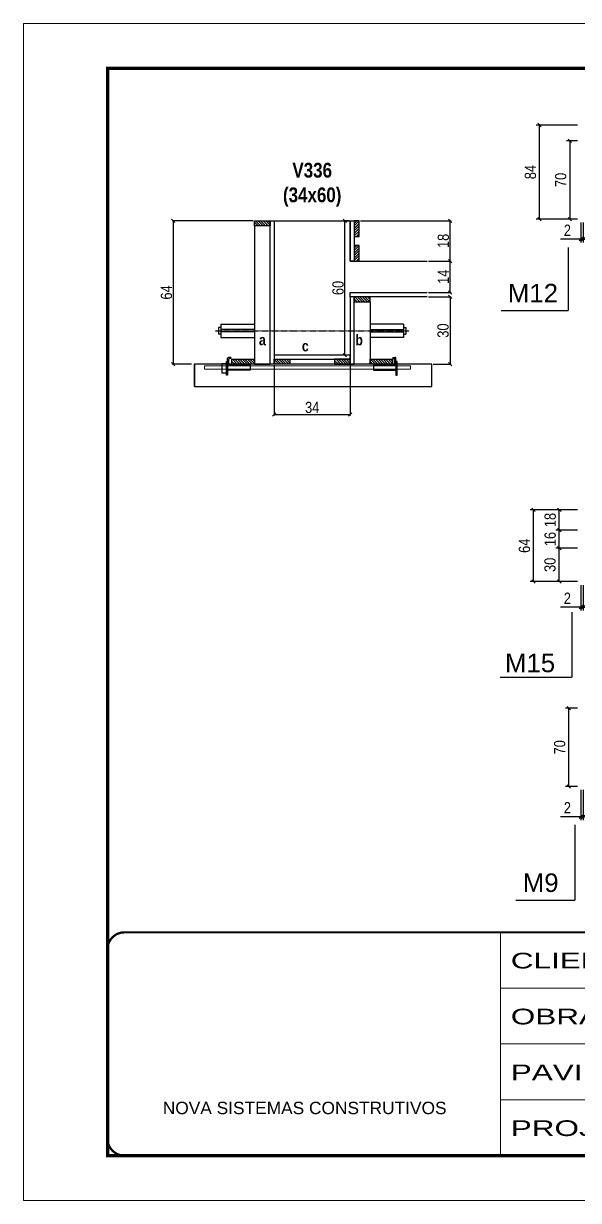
# Model space of a CAD drawing. Extents: x 13154 to 22413, y 1253 to 30260.
# Drawn here: x 17923 to 18418, y 21928 to 22978 of the extents above; entities that cross this region are included whole.
import ezdxf

# ---------------------------------------------------------------- set-up
doc = ezdxf.new("R2010")
doc.units = 0
for name, pattern in [('CONTINUO', [0]), ('DASHED', [0.75, 0.5, -0.25]), ('HIDDEN', [0.375, 0.25, -0.125])]:
    doc.linetypes.add(name, pattern=pattern)
for name, color, linetype in [('barrote', 251, 'Continuous'), ('COTA', 241, 'Continuous'), ('detalhes', 4, 'Continuous'), ('NOMENCLATURA', 7, 'Continuous'), ('Painéis', 200, 'Continuous'), ('presilha', 1, 'Continuous'), ('SARR_2.2x10', 60, 'Continuous'), ('SARR_2.2x7', 40, 'Continuous'), ('SARR_3.5x7', 81, 'Continuous'), ('TENSOR', 3, 'Continuous')]:
    doc.layers.add(name, color=color, linetype=linetype)
for name, color, linetype, lineweight in [('CONCRETO', 251, 'Continuous', 25), ('Folhas', 255, 'Continuous', 9), ('SARRAFO DE PRESSAO', 251, 'DASHED', 9), ('SCO-___-LAJ', 2, 'Continuous', 0)]:
    doc.layers.add(name, color=color, linetype=linetype, lineweight=lineweight)
doc.styles.add('ARIAL', font='arial.ttf')
doc.styles.add('COTA TECNICA', font='techl___.ttf', dxfattribs={"height": 10})
doc.styles.add('COTA TECNICA 2X', font='techl___.ttf', dxfattribs={"height": 10})
doc.styles.get("Standard").update_dxf_attribs({"font": 'arial.ttf'})
doc.styles.add('TECNICA', font='techb___.ttf', dxfattribs={"height": 10})
doc.styles.add('Tecnologia', font='')
doc.styles.get('Tecnologia').set_extended_font_data('Forgotten Futurist')
doc.dimstyles.new('PAINEL', dxfattribs={"dimtxt": 10, "dimasz": 3, "dimexe": 3, "dimexo": 3, "dimgap": 3, "dimtad": 1, "dimdec": 1, "dimzin": 12, "dimdsep": 46, "dimtxsty": 'COTA TECNICA', "dimblk1": 'OBLIQUE', "dimblk2": 'OBLIQUE', "dimsah": 1, "dimcen": 0.9, "dimclrd": 4, "dimclre": 4, "dimclrt": 240, "dimadec": 1, "dimazin": 3, "dimtfac": 1, "dimtdec": 1, "dimtmove": 0, "dimatfit": 3, "dimfxl": 1, "dimtolj": 1, "dimtzin": 12, "dimarcsym": 0})
doc.dimstyles.new('SECAO', dxfattribs={"dimscale": 0.333333, "dimtxt": 5, "dimasz": 9, "dimexe": 3, "dimexo": 3, "dimgap": 3, "dimtad": 1, "dimdec": 1, "dimlfac": 0.5, "dimzin": 12, "dimdsep": 46, "dimtxsty": 'COTA TECNICA 2X', "dimblk1": 'OBLIQUE', "dimblk2": 'OBLIQUE', "dimsah": 1, "dimcen": 0.9, "dimclrd": 4, "dimclre": 4, "dimclrt": 240, "dimadec": 1, "dimazin": 3, "dimtfac": 1, "dimtdec": 1, "dimtmove": 0, "dimatfit": 3, "dimfxl": 1, "dimtolj": 1, "dimtzin": 12, "dimarcsym": 0})

# ---------------------------------------------------------------- blocks, each defined once
blk = doc.blocks.new('9999999999')
at = {"color": 30, "linetype": 'CONTINUO'}
for p, q in [((98564.6, 34230.2), (98564.6, 34429.4)), ((98564.6, 34379.6), (99584, 34379.6)), ((98564.6, 34329.8), (99488, 34329.8)), ((98564.6, 34280), (99488, 34280))]:
    blk.add_line(p, q, dxfattribs=at)
at = {"color": 30, "linetype": 'CONTINUO', "const_width": 2}
blk.add_lwpolyline([(99584, 34230.2), (99584, 34414.4, 0.414214), (99569, 34429.4), (98229, 34429.4, 0.414214), (98214, 34414.4), (98214, 34245.2, 0.414214), (98229, 34230.2), (99584, 34230.2)], format="xyb", dxfattribs=at)
at = {"layer": 'Folhas'}
blk.add_lwpolyline([(98139, 34190.2), (99624, 34190.2), (99624, 35240.2), (98139, 35240.2)], close=True, dxfattribs=at)
at = {"layer": 'Folhas', "color": 30, "const_width": 3}
blk.add_lwpolyline([(98214, 34230.2), (99584, 34230.2), (99584, 35200.2), (98214, 35200.2)], close=True, dxfattribs=at)
at = {"color": 7, "linetype": 'Continuous', "ltscale": 5, "style": 'ARIAL'}
blk.add_text('NOVA SISTEMAS CONSTRUTIVOS', height=11.059, dxfattribs=at).set_placement((98263.2, 34267.2))
at = {"layer": 'Folhas', "color": 7, "style": 'Tecnologia', "width": 1.5}
for s, p in [('CLIENTE:', (98573.7, 34397.2)), ('OBRA:', (98573.7, 34347.3)), ('PAVIMENTO:', (98573.7, 34297.5)), ('PROJETO:', (98573.7, 34247.7))]:
    blk.add_text(s, height=14, dxfattribs=at).set_placement(p)
blk = doc.blocks.new('PRESILHA METÁLICA 1')
at = {"layer": 'presilha'}
for p, q in [((7.5, 10.6), (7.5, 19.9)), ((12, 21), (8.6, 21)), ((9, 11.6), (9, 18.9)), ((12, 19.5), (9.6, 19.5)), ((12, 21), (12, 19.5)), ((0, 13), (6, 13)), ((0, 13), (0, 0)), ((6, 0), (0, 0)), ((6, 15.5), (7.5, 15.5)), ((6, -2.5), (6, 15.5)), ((6, 13), (6, 0)), ((7.5, 15.5), (7.5, -2.5)), ((37.5, 4.1), (7.5, 4.1)), ((37.5, 11), (9.6, 11)), ((37.5, 11), (37.5, 4.1)), ((7.5, -2.5), (6, -2.5))]:
    blk.add_line(p, q, dxfattribs=at)
for centre, radius, start, end in [((8.6, 19.9), 1.14, 90, 180), ((9.6, 18.9), 0.57, 90, 180), ((9.6, 11.6), 0.57, 180, 270)]:
    blk.add_arc(centre, radius, start, end, dxfattribs=at)
blk = doc.blocks.new('PRESILHA METÁLICA 2')
at = {"layer": 'presilha'}
for p, q in [((-5.2, 23.5), (-5.2, 22)), ((-5.2, 23.5), (-1.9, 23.5)), ((-5.2, 22), (-2.8, 22)), ((-2.2, 14.1), (-2.2, 21.4)), ((0.8, 18), (-0.8, 18)), ((-0.8, 18), (-0.8, 0)), ((-0.8, 14.6), (-0.8, 22.4)), ((0.8, 0), (0.8, 18)), ((-30.8, 13.5), (-30.8, 6.6)), ((-30.8, 13.5), (-2.8, 13.5)), ((-30.8, 6.6), (-0.8, 6.6)), ((-0.8, 0), (0.8, 0))]:
    blk.add_line(p, q, dxfattribs=at)
for centre, radius, start, end in [((-2.8, 21.4), 0.57, 0, 90), ((-1.9, 22.4), 1.14, 0, 90), ((-2.8, 14.1), 0.57, 270, 0)]:
    blk.add_arc(centre, radius, start, end, dxfattribs=at)
blk = doc.blocks.new('_Oblique')
at = {"color": 0, "linetype": 'ByBlock', "lineweight": -2}
blk.add_line((-0.5, -0.5), (0.5, 0.5), dxfattribs=at)
blk = doc.blocks.new('*D101')
at = {"layer": 'COTA', "color": 4, "lineweight": -2, "transparency": 16777216}
for p, q in [((18284.1, 22733.8), (18304.5, 22733.8)), ((18303.5, 22733.8), (18303.5, 22673.8)), ((18288.2, 22673.8), (18304.5, 22673.8))]:
    blk.add_line(p, q, dxfattribs=at)
at = {"layer": 'Defpoints', "color": 0, "transparency": 16777216}
for p in [(18283.1, 22733.8), (18287.2, 22673.8), (18303.5, 22673.8)]:
    blk.add_point(p, dxfattribs=at)
at = {"layer": 'COTA', "color": 4, "lineweight": -2, "transparency": 16777216, "xscale": 3, "yscale": 3, "zscale": 3}
for p, rotation in [((18303.5, 22733.8), 90), ((18303.5, 22673.8), 270)]:
    blk.add_blockref('_Oblique', p, dxfattribs=dict(at, rotation=rotation))
at = {"layer": 'COTA', "color": 240, "transparency": 16777216, "insert": (18297.2, 22703.8), "char_height": 10, "attachment_point": 5, "rotation": 90, "style": 'COTA TECNICA 2X'}
blk.add_mtext('\\A1;30', dxfattribs=at)
blk = doc.blocks.new('*D102')
at = {"layer": 'COTA', "color": 4, "lineweight": -2, "transparency": 16777216}
for p, q in [((18284.1, 22765.8), (18304.5, 22765.8)), ((18303.5, 22737.8), (18303.5, 22765.8)), ((18284.1, 22737.8), (18304.5, 22737.8))]:
    blk.add_line(p, q, dxfattribs=at)
at = {"layer": 'Defpoints', "color": 0, "transparency": 16777216}
for p in [(18283.1, 22765.8), (18303.5, 22765.8), (18283.1, 22737.8)]:
    blk.add_point(p, dxfattribs=at)
at = {"layer": 'COTA', "color": 4, "lineweight": -2, "transparency": 16777216, "xscale": 3, "yscale": 3, "zscale": 3}
for p, rotation in [((18303.5, 22765.8), 90), ((18303.5, 22737.8), 270)]:
    blk.add_blockref('_Oblique', p, dxfattribs=dict(at, rotation=rotation))
at = {"layer": 'COTA', "color": 240, "transparency": 16777216, "insert": (18297.4, 22751.8), "char_height": 10, "attachment_point": 5, "rotation": 90, "style": 'COTA TECNICA 2X'}
blk.add_mtext('\\A1;14', dxfattribs=at)
blk = doc.blocks.new('*D103')
at = {"layer": 'COTA', "color": 4, "lineweight": -2, "transparency": 16777216}
for p, q in [((18127.8, 22801.8), (18055.5, 22801.8)), ((18056.5, 22801.8), (18056.5, 22673.8)), ((18072.6, 22673.8), (18055.5, 22673.8))]:
    blk.add_line(p, q, dxfattribs=at)
at = {"layer": 'Defpoints', "color": 0, "transparency": 16777216}
for p in [(18128.8, 22801.8), (18056.5, 22673.8), (18073.6, 22673.8)]:
    blk.add_point(p, dxfattribs=at)
at = {"layer": 'COTA', "color": 4, "lineweight": -2, "transparency": 16777216, "xscale": 3, "yscale": 3, "zscale": 3}
for p, rotation in [((18056.5, 22801.8), 90), ((18056.5, 22673.8), 270)]:
    blk.add_blockref('_Oblique', p, dxfattribs=dict(at, rotation=rotation))
at = {"layer": 'COTA', "color": 240, "transparency": 16777216, "insert": (18050.4, 22737.8), "char_height": 10, "attachment_point": 5, "rotation": 90, "style": 'COTA TECNICA 2X'}
blk.add_mtext('\\A1;64', dxfattribs=at)
blk = doc.blocks.new('*D870')
at = {"layer": 'COTA', "color": 4, "lineweight": -2, "transparency": 16777216}
for p, q in [((18146.4, 22672.8), (18146.4, 22628)), ((18214.4, 22672.8), (18214.4, 22628)), ((18146.4, 22629), (18214.4, 22629))]:
    blk.add_line(p, q, dxfattribs=at)
at = {"layer": 'Defpoints', "color": 0, "transparency": 16777216}
for p in [(18146.4, 22673.8), (18214.4, 22673.8), (18214.4, 22629)]:
    blk.add_point(p, dxfattribs=at)
at = {"layer": 'COTA', "color": 4, "lineweight": -2, "transparency": 16777216, "xscale": 3, "yscale": 3, "zscale": 3, "rotation": 180}
blk.add_blockref('_Oblique', (18146.4, 22629), dxfattribs=at)
at = {"layer": 'COTA', "color": 4, "lineweight": -2, "transparency": 16777216, "xscale": 3, "yscale": 3, "zscale": 3}
blk.add_blockref('_Oblique', (18214.4, 22629), dxfattribs=at)
at = {"layer": 'COTA', "color": 240, "transparency": 16777216, "insert": (18180.4, 22635.2), "char_height": 10, "attachment_point": 5, "style": 'COTA TECNICA 2X'}
blk.add_mtext('\\A1;34', dxfattribs=at)
blk = doc.blocks.new('*D871')
at = {"layer": 'COTA', "color": 4, "lineweight": -2, "transparency": 16777216}
for p, q in [((18223.4, 22801.8), (18304.5, 22801.8)), ((18303.5, 22765.8), (18303.5, 22801.8)), ((18284.1, 22765.8), (18304.5, 22765.8))]:
    blk.add_line(p, q, dxfattribs=at)
at = {"layer": 'Defpoints', "color": 0, "transparency": 16777216}
for p in [(18222.4, 22801.8), (18303.5, 22801.8), (18283.1, 22765.8)]:
    blk.add_point(p, dxfattribs=at)
at = {"layer": 'COTA', "color": 4, "lineweight": -2, "transparency": 16777216, "xscale": 3, "yscale": 3, "zscale": 3}
for p, rotation in [((18303.5, 22801.8), 90), ((18303.5, 22765.8), 270)]:
    blk.add_blockref('_Oblique', p, dxfattribs=dict(at, rotation=rotation))
at = {"layer": 'COTA', "color": 240, "transparency": 16777216, "insert": (18297.4, 22783.8), "char_height": 10, "attachment_point": 5, "rotation": 90, "style": 'COTA TECNICA 2X'}
blk.add_mtext('\\A1;18', dxfattribs=at)
blk = doc.blocks.new('*D872')
at = {"layer": 'COTA', "color": 4, "lineweight": -2, "transparency": 16777216}
for p, q in [((18213.4, 22801.8), (18208.6, 22801.8)), ((18209.6, 22681.8), (18209.6, 22801.8)), ((18213.4, 22681.8), (18208.6, 22681.8))]:
    blk.add_line(p, q, dxfattribs=at)
at = {"layer": 'Defpoints', "color": 0, "transparency": 16777216}
for p in [(18209.6, 22801.8), (18214.4, 22801.8), (18214.4, 22681.8)]:
    blk.add_point(p, dxfattribs=at)
at = {"layer": 'COTA', "color": 4, "lineweight": -2, "transparency": 16777216, "xscale": 3, "yscale": 3, "zscale": 3}
for p, rotation in [((18209.6, 22801.8), 90), ((18209.6, 22681.8), 270)]:
    blk.add_blockref('_Oblique', p, dxfattribs=dict(at, rotation=rotation))
at = {"layer": 'COTA', "color": 240, "transparency": 16777216, "insert": (18203.5, 22741.8), "char_height": 10, "attachment_point": 5, "rotation": 90, "style": 'COTA TECNICA 2X'}
blk.add_mtext('\\A1;60', dxfattribs=at)
blk = doc.blocks.new('*D833')
at = {"layer": 'COTA', "color": 4, "linetype": 'ByBlock', "lineweight": -2, "transparency": 16777216}
for p, q in [((18420.1, 22800.2), (18420.1, 22782.3)), ((18422.1, 22800.2), (18422.1, 22782.3)), ((18420.1, 22785.3), (18402, 22785.3)), ((18422.1, 22785.3), (18420.1, 22785.3)), ((18422.1, 22785.3), (18425.1, 22785.3))]:
    blk.add_line(p, q, dxfattribs=at)
at = {"layer": 'Defpoints', "color": 0, "linetype": 'ByBlock', "transparency": 16777216}
for p in [(18420.1, 22803.2), (18422.1, 22803.2), (18420.1, 22785.3)]:
    blk.add_point(p, dxfattribs=at)
at = {"layer": 'COTA', "color": 4, "linetype": 'ByBlock', "lineweight": -2, "transparency": 16777216, "xscale": 3, "yscale": 3, "zscale": 3}
blk.add_blockref('_Oblique', (18420.1, 22785.3), dxfattribs=at)
at = {"layer": 'COTA', "color": 4, "linetype": 'ByBlock', "lineweight": -2, "transparency": 16777216, "xscale": 3, "yscale": 3, "zscale": 3, "rotation": 180}
blk.add_blockref('_Oblique', (18422.1, 22785.3), dxfattribs=at)
at = {"layer": 'COTA', "color": 240, "linetype": 'ByBlock', "transparency": 16777216, "insert": (18408.1, 22793.3), "char_height": 10, "attachment_point": 5, "style": 'COTA TECNICA'}
blk.add_mtext('\\A1;2', dxfattribs=at)
blk = doc.blocks.new('*D838')
at = {"layer": 'COTA', "color": 4, "linetype": 'ByBlock', "lineweight": -2, "transparency": 16777216}
for p, q in [((18417.1, 22873.2), (18407.3, 22873.2)), ((18410.3, 22873.2), (18410.3, 22803.2)), ((18417.1, 22803.2), (18407.3, 22803.2))]:
    blk.add_line(p, q, dxfattribs=at)
at = {"layer": 'Defpoints', "color": 0, "linetype": 'ByBlock', "transparency": 16777216}
for p in [(18420.1, 22873.2), (18410.3, 22803.2), (18420.1, 22803.2)]:
    blk.add_point(p, dxfattribs=at)
at = {"layer": 'COTA', "color": 4, "linetype": 'ByBlock', "lineweight": -2, "transparency": 16777216, "xscale": 3, "yscale": 3, "zscale": 3}
for p, rotation in [((18410.3, 22873.2), 90), ((18410.3, 22803.2), 270)]:
    blk.add_blockref('_Oblique', p, dxfattribs=dict(at, rotation=rotation))
at = {"layer": 'COTA', "color": 240, "linetype": 'ByBlock', "transparency": 16777216, "insert": (18402.2, 22838.2), "char_height": 10, "attachment_point": 5, "rotation": 90, "style": 'COTA TECNICA'}
blk.add_mtext('\\A1;70', dxfattribs=at)
blk = doc.blocks.new('*D847')
at = {"layer": 'COTA', "color": 4, "linetype": 'ByBlock', "lineweight": -2, "transparency": 16777216}
for p, q in [((18417.1, 22509.8), (18397.9, 22509.8)), ((18400.9, 22479.8), (18400.9, 22509.8)), ((18417.1, 22479.8), (18397.9, 22479.8))]:
    blk.add_line(p, q, dxfattribs=at)
at = {"layer": 'Defpoints', "color": 0, "linetype": 'ByBlock', "transparency": 16777216}
for p in [(18400.9, 22509.8), (18420.1, 22509.8), (18420.1, 22479.8)]:
    blk.add_point(p, dxfattribs=at)
at = {"layer": 'COTA', "color": 4, "linetype": 'ByBlock', "lineweight": -2, "transparency": 16777216, "xscale": 3, "yscale": 3, "zscale": 3}
for p, rotation in [((18400.9, 22509.8), 90), ((18400.9, 22479.8), 270)]:
    blk.add_blockref('_Oblique', p, dxfattribs=dict(at, rotation=rotation))
at = {"layer": 'COTA', "color": 240, "linetype": 'ByBlock', "transparency": 16777216, "insert": (18392.6, 22494.8), "char_height": 10, "attachment_point": 5, "rotation": 90, "style": 'COTA TECNICA'}
blk.add_mtext('\\A1;30', dxfattribs=at)
blk = doc.blocks.new('*D820')
at = {"layer": 'COTA', "color": 4, "linetype": 'ByBlock', "lineweight": -2, "transparency": 16777216}
for p, q in [((18417.1, 22525.8), (18397.9, 22525.8)), ((18400.9, 22509.8), (18400.9, 22525.8)), ((18417.1, 22509.8), (18397.9, 22509.8))]:
    blk.add_line(p, q, dxfattribs=at)
at = {"layer": 'Defpoints', "color": 0, "linetype": 'ByBlock', "transparency": 16777216}
for p in [(18400.9, 22525.8), (18420.1, 22525.8), (18420.1, 22509.8)]:
    blk.add_point(p, dxfattribs=at)
at = {"layer": 'COTA', "color": 4, "linetype": 'ByBlock', "lineweight": -2, "transparency": 16777216, "xscale": 3, "yscale": 3, "zscale": 3}
for p, rotation in [((18400.9, 22525.8), 90), ((18400.9, 22509.8), 270)]:
    blk.add_blockref('_Oblique', p, dxfattribs=dict(at, rotation=rotation))
at = {"layer": 'COTA', "color": 240, "linetype": 'ByBlock', "transparency": 16777216, "insert": (18392.8, 22517.8), "char_height": 10, "attachment_point": 5, "rotation": 90, "style": 'COTA TECNICA'}
blk.add_mtext('\\A1;16', dxfattribs=at)
blk = doc.blocks.new('*D821')
at = {"layer": 'COTA', "color": 4, "linetype": 'ByBlock', "lineweight": -2, "transparency": 16777216}
for p, q in [((18417.1, 22543.8), (18397.9, 22543.8)), ((18400.9, 22525.8), (18400.9, 22543.8)), ((18417.1, 22525.8), (18397.9, 22525.8))]:
    blk.add_line(p, q, dxfattribs=at)
at = {"layer": 'Defpoints', "color": 0, "linetype": 'ByBlock', "transparency": 16777216}
for p in [(18400.9, 22543.8), (18420.1, 22543.8), (18420.1, 22525.8)]:
    blk.add_point(p, dxfattribs=at)
at = {"layer": 'COTA', "color": 4, "linetype": 'ByBlock', "lineweight": -2, "transparency": 16777216, "xscale": 3, "yscale": 3, "zscale": 3}
for p, rotation in [((18400.9, 22543.8), 90), ((18400.9, 22525.8), 270)]:
    blk.add_blockref('_Oblique', p, dxfattribs=dict(at, rotation=rotation))
at = {"layer": 'COTA', "color": 240, "linetype": 'ByBlock', "transparency": 16777216, "insert": (18392.8, 22534.8), "char_height": 10, "attachment_point": 5, "rotation": 90, "style": 'COTA TECNICA'}
blk.add_mtext('\\A1;18', dxfattribs=at)
blk = doc.blocks.new('*D822')
at = {"layer": 'COTA', "color": 4, "linetype": 'ByBlock', "lineweight": -2, "transparency": 16777216}
for p, q in [((18417.1, 22543.8), (18374.9, 22543.8)), ((18377.9, 22479.8), (18377.9, 22543.8)), ((18417.1, 22479.8), (18374.9, 22479.8))]:
    blk.add_line(p, q, dxfattribs=at)
at = {"layer": 'Defpoints', "color": 0, "linetype": 'ByBlock', "transparency": 16777216}
for p in [(18377.9, 22543.8), (18420.1, 22543.8), (18420.1, 22479.8)]:
    blk.add_point(p, dxfattribs=at)
at = {"layer": 'COTA', "color": 4, "linetype": 'ByBlock', "lineweight": -2, "transparency": 16777216, "xscale": 3, "yscale": 3, "zscale": 3}
for p, rotation in [((18377.9, 22543.8), 90), ((18377.9, 22479.8), 270)]:
    blk.add_blockref('_Oblique', p, dxfattribs=dict(at, rotation=rotation))
at = {"layer": 'COTA', "color": 240, "linetype": 'ByBlock', "transparency": 16777216, "insert": (18369.8, 22511.8), "char_height": 10, "attachment_point": 5, "rotation": 90, "style": 'COTA TECNICA'}
blk.add_mtext('\\A1;64', dxfattribs=at)
blk = doc.blocks.new('*D832')
at = {"layer": 'COTA', "color": 4, "linetype": 'ByBlock', "lineweight": -2, "transparency": 16777216}
for p, q in [((18420.1, 22294), (18420.1, 22267.1)), ((18422.1, 22294), (18422.1, 22267.1)), ((18420.1, 22270.1), (18402, 22270.1)), ((18422.1, 22270.1), (18420.1, 22270.1)), ((18422.1, 22270.1), (18425.1, 22270.1))]:
    blk.add_line(p, q, dxfattribs=at)
at = {"layer": 'Defpoints', "color": 0, "linetype": 'ByBlock', "transparency": 16777216}
for p in [(18420.1, 22297), (18422.1, 22297), (18420.1, 22270.1)]:
    blk.add_point(p, dxfattribs=at)
at = {"layer": 'COTA', "color": 4, "linetype": 'ByBlock', "lineweight": -2, "transparency": 16777216, "xscale": 3, "yscale": 3, "zscale": 3}
blk.add_blockref('_Oblique', (18420.1, 22270.1), dxfattribs=at)
at = {"layer": 'COTA', "color": 4, "linetype": 'ByBlock', "lineweight": -2, "transparency": 16777216, "xscale": 3, "yscale": 3, "zscale": 3, "rotation": 180}
blk.add_blockref('_Oblique', (18422.1, 22270.1), dxfattribs=at)
at = {"layer": 'COTA', "color": 240, "linetype": 'ByBlock', "transparency": 16777216, "insert": (18408.1, 22278.1), "char_height": 10, "attachment_point": 5, "style": 'COTA TECNICA'}
blk.add_mtext('\\A1;2', dxfattribs=at)
blk = doc.blocks.new('*D858')
at = {"layer": 'COTA', "color": 4, "linetype": 'ByBlock', "lineweight": -2, "transparency": 16777216}
for p, q in [((18417.1, 22367), (18406.4, 22367)), ((18409.4, 22297), (18409.4, 22367)), ((18417.1, 22297), (18406.4, 22297))]:
    blk.add_line(p, q, dxfattribs=at)
at = {"layer": 'Defpoints', "color": 0, "linetype": 'ByBlock', "transparency": 16777216}
for p in [(18409.4, 22367), (18420.1, 22367), (18420.1, 22297)]:
    blk.add_point(p, dxfattribs=at)
at = {"layer": 'COTA', "color": 4, "linetype": 'ByBlock', "lineweight": -2, "transparency": 16777216, "xscale": 3, "yscale": 3, "zscale": 3}
for p, rotation in [((18409.4, 22367), 90), ((18409.4, 22297), 270)]:
    blk.add_blockref('_Oblique', p, dxfattribs=dict(at, rotation=rotation))
at = {"layer": 'COTA', "color": 240, "linetype": 'ByBlock', "transparency": 16777216, "insert": (18401.3, 22332), "char_height": 10, "attachment_point": 5, "rotation": 90, "style": 'COTA TECNICA'}
blk.add_mtext('\\A1;70', dxfattribs=at)
blk = doc.blocks.new('*D862')
at = {"layer": 'COTA', "color": 4, "linetype": 'ByBlock', "lineweight": -2, "transparency": 16777216}
for p, q in [((18420.1, 22476.8), (18420.1, 22454)), ((18422.1, 22476.8), (18422.1, 22454)), ((18420.1, 22457), (18402, 22457)), ((18422.1, 22457), (18420.1, 22457)), ((18422.1, 22457), (18425.1, 22457))]:
    blk.add_line(p, q, dxfattribs=at)
at = {"layer": 'Defpoints', "color": 0, "linetype": 'ByBlock', "transparency": 16777216}
for p in [(18420.1, 22479.8), (18422.1, 22479.8), (18420.1, 22457)]:
    blk.add_point(p, dxfattribs=at)
at = {"layer": 'COTA', "color": 4, "linetype": 'ByBlock', "lineweight": -2, "transparency": 16777216, "xscale": 3, "yscale": 3, "zscale": 3}
blk.add_blockref('_Oblique', (18420.1, 22457), dxfattribs=at)
at = {"layer": 'COTA', "color": 4, "linetype": 'ByBlock', "lineweight": -2, "transparency": 16777216, "xscale": 3, "yscale": 3, "zscale": 3, "rotation": 180}
blk.add_blockref('_Oblique', (18422.1, 22457), dxfattribs=at)
at = {"layer": 'COTA', "color": 240, "linetype": 'ByBlock', "transparency": 16777216, "insert": (18408.1, 22465), "char_height": 10, "attachment_point": 5, "style": 'COTA TECNICA'}
blk.add_mtext('\\A1;2', dxfattribs=at)
blk = doc.blocks.new('*D3292')
at = {"layer": 'COTA', "color": 4, "lineweight": -2, "transparency": 16777216}
for p, q in [((18417.1, 22887.2), (18380.2, 22887.2)), ((18383.2, 22803.2), (18383.2, 22887.2)), ((18417.1, 22803.2), (18380.2, 22803.2))]:
    blk.add_line(p, q, dxfattribs=at)
at = {"layer": 'Defpoints', "color": 0, "transparency": 16777216}
for p in [(18383.2, 22887.2), (18420.1, 22887.2), (18420.1, 22803.2)]:
    blk.add_point(p, dxfattribs=at)
at = {"layer": 'COTA', "color": 4, "lineweight": -2, "transparency": 16777216, "xscale": 3, "yscale": 3, "zscale": 3}
for p, rotation in [((18383.2, 22887.2), 90), ((18383.2, 22803.2), 270)]:
    blk.add_blockref('_Oblique', p, dxfattribs=dict(at, rotation=rotation))
at = {"layer": 'COTA', "color": 240, "transparency": 16777216, "insert": (18375.1, 22845.2), "char_height": 10, "attachment_point": 5, "rotation": 90, "style": 'COTA TECNICA'}
blk.add_mtext('\\A1;84', dxfattribs=at)

msp = doc.modelspace()

# ---------------------------------------------------------------- hatches: boundary and pattern name
at = {"layer": 'SARR_2.2x10'}
h = msp.add_hatch(dxfattribs=at)
h.set_pattern_fill('ANSI31', color=256, scale=0.5, angle=90)
h.set_pattern_definition([(135, (51302.3462, -100838.3809), (-1.122532015, -1.122532015), [])])
h.paths.add_polyline_path([(18108.81, 22678.19), (18108.81, 22673.79), (18128.81, 22673.79), (18128.81, 22678.19)])
h = msp.add_hatch(dxfattribs=at)
h.set_pattern_fill('ANSI31', color=256, scale=0.5, angle=90)
h.set_pattern_definition([(135, (51425.5462, -100838.3809), (-1.122532015, -1.122532015), [])])
h.paths.add_polyline_path([(18232.01, 22678.19), (18232.01, 22673.79), (18252.01, 22673.79), (18252.01, 22678.19)])
at = {"layer": 'SARR_2.2x7'}
h = msp.add_hatch(dxfattribs=at)
h.set_pattern_fill('ANSI31', color=256, scale=0.5, angle=90)
h.set_pattern_definition([(135, (51316.3462, -100714.7809), (-1.122532015, -1.122532015), [])])
h.paths.add_polyline_path([(18142.81, 22801.79), (18142.81, 22797.39), (18128.81, 22797.39), (18128.81, 22801.79)])
h = msp.add_hatch(dxfattribs=at)
h.set_pattern_fill('ANSI31', color=256, scale=0.5, angle=180)
h.set_pattern_definition([(225, (141763.6111, 55916.1274), (1.122532015, -1.122532015), [])])
h.paths.add_polyline_path([(18218.01, 22787.79), (18222.41, 22787.79), (18222.41, 22801.79), (18218.01, 22801.79)])
h = msp.add_hatch(dxfattribs=at)
h.set_pattern_fill('ANSI31', color=256, scale=0.5, angle=180)
h.set_pattern_definition([(225, (141763.6111, 55894.1274), (1.122532015, -1.122532015), [])])
h.paths.add_polyline_path([(18218.01, 22765.79), (18222.41, 22765.79), (18222.41, 22779.79), (18218.01, 22779.79)])
h = msp.add_hatch(dxfattribs=at)
h.set_pattern_fill('ANSI31', color=256, scale=0.5, angle=90)
h.set_pattern_definition([(135, (51326.3462, -100782.7809), (-1.122532015, -1.122532015), [])])
h.paths.add_polyline_path([(18218.01, 22733.79), (18218.01, 22729.39), (18232.01, 22729.39), (18232.01, 22733.79)])
h = msp.add_hatch(dxfattribs=at)
h.set_pattern_fill('ANSI31', color=256, scale=0.5, angle=90)
h.set_pattern_definition([(135, (51381.9462, -100838.3809), (-1.122532015, -1.122532015), [])])
h.paths.add_polyline_path([(18160.41, 22673.79), (18160.41, 22678.19), (18146.41, 22678.19), (18146.41, 22673.79)])
h = msp.add_hatch(dxfattribs=at)
h.set_pattern_fill('ANSI31', color=256, scale=0.5, angle=90)
h.set_pattern_definition([(135, (51349.9462, -100838.3809), (-1.122532015, -1.122532015), [])])
h.paths.add_polyline_path([(18200.41, 22673.79), (18200.41, 22678.19), (18214.41, 22678.19), (18214.41, 22673.79)])

# ---------------------------------------------------------------- linework, layer by layer
at = {"ltscale": 3}
for p, q in [((18096.81, 22706.62), (18096.81, 22700.62)), ((18098.81, 22706.62), (18096.81, 22706.62)), ((18098.81, 22709.62), (18098.81, 22697.62)), ((18098.81, 22709.62), (18128.81, 22709.62)), ((18128.81, 22704.62), (18098.81, 22704.62)), ((18128.81, 22702.62), (18098.81, 22702.62)), ((18262.01, 22709.62), (18232.01, 22709.62)), ((18232.01, 22704.62), (18262.01, 22704.62)), ((18232.01, 22702.62), (18262.01, 22702.62)), ((18262.01, 22709.62), (18262.01, 22697.62)), ((18262.01, 22706.62), (18264.01, 22706.62)), ((18264.01, 22706.62), (18264.01, 22700.62)), ((18098.81, 22700.62), (18096.81, 22700.62)), ((18098.81, 22697.62), (18128.81, 22697.62)), ((18262.01, 22697.62), (18232.01, 22697.62)), ((18262.01, 22700.62), (18264.01, 22700.62))]:
    msp.add_line(p, q, dxfattribs=at)
at = {"layer": 'barrote'}
msp.add_lwpolyline([(18075.35, 22653.79), (18287.27, 22653.79), (18287.27, 22673.79), (18075.35, 22673.79)], close=True, dxfattribs=at)
at = {"layer": 'CONCRETO', "linetype": 'Continuous'}
for p, q in [((18146.41, 22801.79), (18214.41, 22801.79)), ((18214.41, 22801.79), (18214.41, 22765.79)), ((18214.41, 22765.79), (18283.11, 22765.79))]:
    msp.add_line(p, q, dxfattribs=at)
at = {"layer": 'detalhes', "color": 250}
msp.add_line((18075.35, 22653.79), (18075.35, 22673.79), dxfattribs=at)
at = {"layer": 'NOMENCLATURA', "linetype": 'Continuous'}
for p, q in [((18408.73, 22778.04), (18408.73, 22721.77)), ((18348.91, 22721.77), (18408.73, 22721.77)), ((18411.94, 22452.58), (18411.94, 22394.6)), ((18348.24, 22394.6), (18411.94, 22394.6)), ((18414.78, 22262.83), (18414.78, 22195.76)), ((18362.23, 22195.76), (18414.78, 22195.76))]:
    msp.add_line(p, q, dxfattribs=at)
at = {"layer": 'Painéis', "linetype": 'Continuous'}
for points in [[(18142.81, 22673.79), (18142.81, 22801.79), (18146.41, 22801.79), (18146.41, 22673.79)], [(18218.01, 22765.79), (18214.41, 22765.79), (18214.41, 22801.79), (18218.01, 22801.79)], [(18218.01, 22673.79), (18218.01, 22733.79), (18214.41, 22733.79), (18214.41, 22673.79)], [(18214.41, 22681.79), (18146.41, 22681.79), (18146.41, 22678.19), (18214.41, 22678.19)]]:
    msp.add_lwpolyline(points, close=True, dxfattribs=at)
at = {"layer": 'Painéis', "linetype": 'Continuous', "elevation": 0}
msp.add_lwpolyline([(18283.11, 22733.79), (18214.41, 22733.79), (18214.41, 22737.79), (18283.11, 22737.79)], dxfattribs=at)
at = {"layer": 'SARR_2.2x10'}
for points in [[(18108.81, 22678.19), (18128.81, 22678.19), (18128.81, 22673.79), (18108.81, 22673.79)], [(18232.01, 22678.19), (18252.01, 22678.19), (18252.01, 22673.79), (18232.01, 22673.79)]]:
    msp.add_lwpolyline(points, close=True, dxfattribs=at)
at = {"layer": 'SARR_2.2x7', "elevation": 0}
for points in [[(18128.81, 22801.79), (18142.81, 22801.79), (18142.81, 22797.39), (18128.81, 22797.39)], [(18232.01, 22733.79), (18218.01, 22733.79), (18218.01, 22729.39), (18232.01, 22729.39)]]:
    msp.add_lwpolyline(points, close=True, dxfattribs=at)
at = {"layer": 'SARR_2.2x7'}
for points in [[(18218.01, 22801.79), (18218.01, 22787.79), (18222.41, 22787.79), (18222.41, 22801.79)], [(18218.01, 22779.79), (18218.01, 22765.79), (18222.41, 22765.79), (18222.41, 22779.79)], [(18146.41, 22678.19), (18160.41, 22678.19), (18160.41, 22673.79), (18146.41, 22673.79)], [(18214.41, 22678.19), (18200.41, 22678.19), (18200.41, 22673.79), (18214.41, 22673.79)]]:
    msp.add_lwpolyline(points, close=True, dxfattribs=at)
at = {"layer": 'SARR_3.5x7'}
for points in [[(18142.81, 22797.39), (18128.81, 22797.39), (18128.81, 22673.79), (18142.81, 22673.79)], [(18218.01, 22729.39), (18232.01, 22729.39), (18232.01, 22673.79), (18218.01, 22673.79)]]:
    msp.add_lwpolyline(points, close=True, dxfattribs=at)
at = {"layer": 'SCO-___-LAJ', "color": 1}
msp.add_lwpolyline([(18084.35, 22672.46), (18268.14, 22672.46), (18268.14, 22669.26), (18084.35, 22669.26)], close=True, dxfattribs=at)
at = {"layer": 'TENSOR', "linetype": 'HIDDEN', "ltscale": 0.5}
msp.add_line((18093.81, 22703.62), (18267.01, 22703.62), dxfattribs=at)

# ---------------------------------------------------------------- block references
at = {"layer": 'presilha', "xscale": 0.6666666666666666, "yscale": 0.6666666666666666, "zscale": 0.6666666666666666}
for name, p in [('PRESILHA METÁLICA 1', (18099.94, 22665.82)), ('PRESILHA METÁLICA 2', (18255.69, 22664.16))]:
    msp.add_blockref(name, p, dxfattribs=at)
at = {"layer": 'SARRAFO DE PRESSAO', "color": 6, "linetype": 'ByBlock'}
msp.add_blockref('9999999999', (-80216.1, -12262.48), dxfattribs=at)

# ---------------------------------------------------------------- texts
at = {"layer": 'detalhes', "style": 'TECNICA'}
for s, p in [('a', (18132.93, 22690.68)), ('c', (18171.2, 22685.26)), ('b', (18218.91, 22690.67))]:
    msp.add_text(s, height=9.6, dxfattribs=at).set_placement(p)
at = {"layer": 'NOMENCLATURA', "linetype": 'Continuous'}
for s, p in [('M12', (18354.95, 22728.96)), ('M15', (18352.37, 22399.03)), ('M9', (18368.27, 22202.96))]:
    msp.add_text(s, height=16.5, dxfattribs=at).set_placement(p)
at = {"layer": 'NOMENCLATURA', "insert": (18180.41, 22853.48), "char_height": 13.2, "attachment_point": 2, "style": 'TECNICA'}
msp.add_mtext_dynamic_manual_height_columns('V336\\P(34x60)', width=300.2766, gutter_width=1, heights=[0], dxfattribs=at)

# ---------------------------------------------------------------- dimensions: what is measured, and where the dimension line sits
at = {"layer": 'COTA'}
for base, p1, p2, dimstyle, picture, middle in [((18383.18, 22887.25), (18420.13, 22803.25), (18420.13, 22887.25), 'PAINEL', '*D3292', (18375.08, 22845.25)), ((18056.49, 22673.79, 0), (18128.81, 22801.79), (18073.59, 22673.79, 0), 'SECAO', '*D103', (18050.39, 22737.79, 0)), ((18209.56, 22801.79), (18214.41, 22681.79), (18214.41, 22801.79), 'SECAO', '*D872', (18203.45, 22741.79)), ((18303.45, 22801.79), (18283.11, 22765.79), (18222.41, 22801.79), 'SECAO', '*D871', (18297.36, 22783.79)), ((18303.45, 22765.79), (18283.11, 22737.79), (18283.11, 22765.79), 'SECAO', '*D102', (18297.38, 22751.79)), ((18303.45, 22673.79, 0), (18283.11, 22733.79), (18287.22, 22673.79, 0), 'SECAO', '*D101', (18297.24, 22703.79, 0))]:
    dim = msp.add_linear_dim(base=base, p1=p1, p2=p2, angle=90, dimstyle=dimstyle, dxfattribs=at)
    dim.commit()
    dim.dimension.update_dxf_attribs({"geometry": picture, "text_midpoint": middle})
at = {"layer": 'COTA', "linetype": 'ByBlock'}
for base, p1, p2, picture, middle in [((18410.29, 22803.25), (18420.13, 22873.25), (18420.13, 22803.25), '*D838', (18402.19, 22838.25)), ((18377.89, 22543.8), (18420.13, 22479.8), (18420.13, 22543.8), '*D822', (18369.79, 22511.8)), ((18400.87, 22543.8), (18420.13, 22525.8), (18420.13, 22543.8), '*D821', (18392.77, 22534.8)), ((18400.87, 22509.8), (18420.13, 22479.8), (18420.13, 22509.8), '*D847', (18392.65, 22494.8)), ((18409.38, 22366.98), (18420.13, 22296.98), (18420.13, 22366.98), '*D858', (18401.28, 22331.98))]:
    dim = msp.add_linear_dim(base=base, p1=p1, p2=p2, angle=90, dimstyle='PAINEL', dxfattribs=at)
    dim.commit()
    dim.dimension.update_dxf_attribs({"geometry": picture, "text_midpoint": middle})
for base, p1, p2, picture, middle in [((18420.13, 22785.27), (18422.13, 22803.25), (18420.13, 22803.25), '*D833', (18408.07, 22793.27)), ((18420.13, 22457.04), (18422.13, 22479.8), (18420.13, 22479.8), '*D862', (18408.07, 22465.04)), ((18420.13, 22270.06), (18422.13, 22296.98), (18420.13, 22296.98), '*D832', (18408.07, 22278.06))]:
    dim = msp.add_linear_dim(base=base, p1=p1, p2=p2, dimstyle='PAINEL', dxfattribs=at)
    dim.commit()
    dim.dimension.update_dxf_attribs({"geometry": picture, "text_midpoint": middle})
at = {"layer": 'COTA'}
dim = msp.add_linear_dim(base=(18214.41, 22628.96), p1=(18146.41, 22673.79), p2=(18214.41, 22673.79), dimstyle='SECAO', dxfattribs=at)
dim.commit()
dim.dimension.update_dxf_attribs({"geometry": '*D870', "text_midpoint": (18180.41, 22635.18)})
at = {"layer": 'COTA', "linetype": 'ByBlock'}
dim = msp.add_linear_dim(base=(18400.87, 22525.8), p1=(18420.13, 22509.8), p2=(18420.13, 22525.8), angle=90, dimstyle='PAINEL', dxfattribs=at)
dim.commit()
dim.dimension.update_dxf_attribs({"geometry": '*D820', "text_midpoint": (18400.87, 22517.8), "dimtype": 160})

doc.saveas('drawing.dxf')
